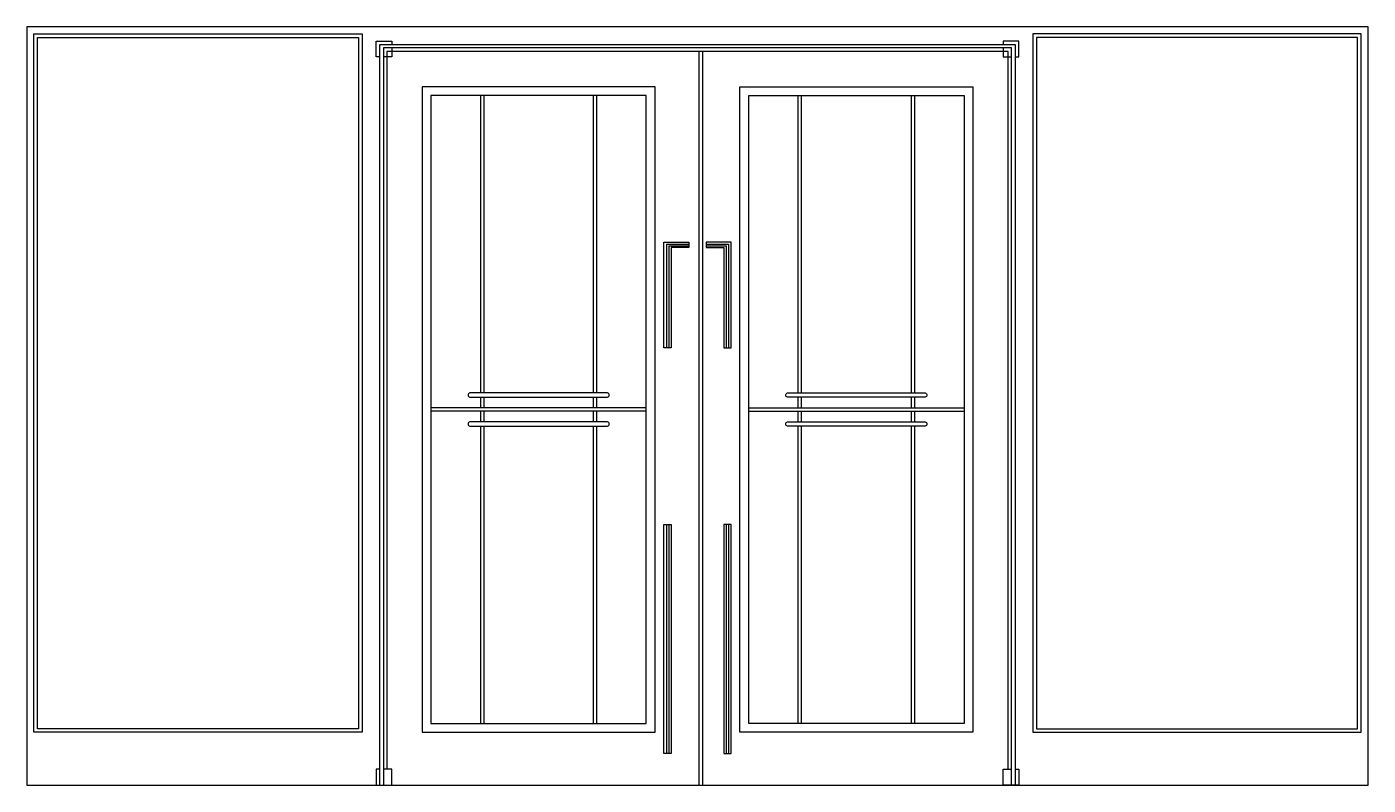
# Model space of a CAD drawing. Header units: metres. Extents: x -4623 to -823, y 0 to 2150.
import ezdxf

# ---------------------------------------------------------------- set-up
doc = ezdxf.new("R2010")
doc.units = ezdxf.units.M
for name, color, linetype in [('2', 2, 'Continuous'), ('3', 3, 'Continuous'), ('7', 7, 'Continuous'), ('BH', 3, 'Continuous')]:
    doc.layers.add(name, color=color, linetype=linetype)

msp = doc.modelspace()

# ---------------------------------------------------------------- hatches: boundary and pattern name
at = {"layer": 'BH'}
h = msp.add_hatch(dxfattribs=at)
h.set_pattern_fill('AR-RROOF', scale=900)
h.paths.add_polyline_path([(-3682.86, 2120), (-4592.86, 2120), (-4592.86, 160.06), (-3682.86, 160.06)])
h.paths.add_polyline_path([(-852.86, 2120), (-1762.86, 2120), (-1762.86, 160.06), (-852.86, 160.06)])
h = msp.add_hatch(dxfattribs=at)
h.set_pattern_fill('AR-RROOF', scale=900)
h.paths.add_polyline_path([(-3017.86, 1955), (-3327.86, 1955), (-3327.86, 1112), (-3017.86, 1112)])
h.paths.add_polyline_path([(-2867.86, 1955), (-3007.86, 1955), (-3007.86, 1112), (-2977.86, 1112, -0.79), (-2977.86, 1100), (-3007.86, 1100), (-3007.86, 1070), (-2867.86, 1070)])
h.paths.add_polyline_path([(-3337.86, 1955), (-3477.86, 1955), (-3477.86, 1070), (-3337.86, 1070), (-3337.86, 1100), (-3367.86, 1100, -0.79), (-3367.86, 1112), (-3337.86, 1112)])
h.paths.add_polyline_path([(-3337.86, 1018), (-3367.86, 1018, -0.79), (-3367.86, 1030), (-3337.86, 1030), (-3337.86, 1060), (-3477.86, 1060), (-3477.86, 175), (-3337.86, 175)])
h.paths.add_polyline_path([(-3017.86, 1018), (-3327.86, 1018), (-3327.86, 175), (-3017.86, 175)])
h.paths.add_polyline_path([(-2867.86, 1060), (-3007.86, 1060), (-3007.86, 1030), (-2977.86, 1030, -0.79), (-2977.86, 1018), (-3007.86, 1018), (-3007.86, 175), (-2867.86, 175)])
h.paths.add_polyline_path([(-3017.86, 1060), (-3327.86, 1060), (-3327.86, 1030), (-3017.86, 1030)])
h.paths.add_polyline_path([(-3017.86, 1100), (-3327.86, 1100), (-3327.86, 1070), (-3017.86, 1070)])
h.paths.add_polyline_path([(-2117.86, 1955), (-2427.86, 1955), (-2427.86, 1112), (-2117.86, 1112)])
h.paths.add_polyline_path([(-1967.86, 1955), (-2107.86, 1955), (-2107.86, 1112), (-2077.86, 1112, -0.79), (-2077.86, 1100), (-2107.86, 1100), (-2107.86, 1070), (-1967.86, 1070)])
h.paths.add_polyline_path([(-1967.86, 1060), (-2107.86, 1060), (-2107.86, 1030), (-2077.86, 1030, -0.79), (-2077.86, 1018), (-2107.86, 1018), (-2107.86, 175), (-1967.86, 175)])
h.paths.add_polyline_path([(-2117.86, 1018), (-2427.86, 1018), (-2427.86, 175), (-2117.86, 175)])
h.paths.add_polyline_path([(-2437.86, 1018), (-2467.86, 1018, -0.79), (-2467.86, 1030), (-2437.86, 1030), (-2437.86, 1060), (-2577.86, 1060), (-2577.86, 175), (-2437.86, 175)])
h.paths.add_polyline_path([(-2437.86, 1955), (-2577.86, 1955), (-2577.86, 1070), (-2437.86, 1070), (-2437.86, 1100), (-2467.86, 1100, -0.79), (-2467.86, 1112), (-2437.86, 1112)])
h.paths.add_polyline_path([(-2117.86, 1100), (-2427.86, 1100), (-2427.86, 1070), (-2117.86, 1070)])
h.paths.add_polyline_path([(-2117.86, 1060), (-2427.86, 1060), (-2427.86, 1030), (-2117.86, 1030)])

# ---------------------------------------------------------------- linework, layer by layer
for p, q in [((-1822.86, 2150), (-3622.86, 2150)), ((-2717.86, 0), (-2717.86, 2080))]:
    msp.add_line(p, q)
for points in [[(-3672.86, 2130), (-3672.86, 150.06), (-4602.86, 150.06), (-4602.86, 2130)], [(-1772.86, 2130), (-1772.86, 150.06), (-842.86, 150.06), (-842.86, 2130)], [(-2867.86, 175), (-2867.86, 1955), (-3477.86, 1955), (-3477.86, 175)], [(-2577.86, 175), (-2577.86, 1955), (-1967.86, 1955), (-1967.86, 175)]]:
    msp.add_lwpolyline(points, close=True)
for points in [[(-3622.86, 0), (-3622.86, 2100), (-1822.86, 2100), (-1822.86, 0)], [(-2842.86, 150), (-2842.86, 1980), (-3502.86, 1980), (-3502.86, 150), (-2842.86, 150)], [(-2602.86, 150), (-2602.86, 1980), (-1942.86, 1980), (-1942.86, 150), (-2602.86, 150)], [(-3502.86, 874.58), (-3502.86, 872.1)]]:
    msp.add_lwpolyline(points)
at = {"layer": '2'}
msp.add_line((-4622.86, 0), (-822.86, 0), dxfattribs=at)
at = {"layer": '3'}
for p, q in [((-2707.86, 0), (-2707.86, 2080)), ((-3337.86, 1955), (-3337.86, 1112)), ((-3327.86, 1955), (-3327.86, 1112)), ((-3017.86, 1112), (-3017.86, 1955)), ((-3007.86, 1112), (-3007.86, 1955)), ((-2437.86, 1112), (-2437.86, 1955)), ((-2427.86, 1112), (-2427.86, 1955)), ((-2117.86, 1955), (-2117.86, 1112)), ((-2107.86, 1955), (-2107.86, 1112)), ((-2810.98, 1533.96), (-2810.98, 1239.45)), ((-2810.98, 1533.96), (-2747.83, 1533.96)), ((-2804.31, 1529.26), (-2804.31, 1239.45)), ((-2804.31, 1529.26), (-2747.83, 1529.26)), ((-2697.9, 1533.96), (-2634.75, 1533.96)), ((-2697.9, 1529.26), (-2641.42, 1529.26)), ((-2641.42, 1529.26), (-2641.42, 1239.45)), ((-2634.75, 1533.96), (-2634.75, 1239.45)), ((-3337.86, 1100), (-3337.86, 1070)), ((-3327.86, 1100), (-3327.86, 1070)), ((-3017.86, 1070), (-3017.86, 1100)), ((-3007.86, 1070), (-3007.86, 1100)), ((-2437.86, 1070), (-2437.86, 1100)), ((-2427.86, 1070), (-2427.86, 1100)), ((-2117.86, 1100), (-2117.86, 1070)), ((-2107.86, 1100), (-2107.86, 1070)), ((-3337.86, 1060), (-3337.86, 1030)), ((-3327.86, 1060), (-3327.86, 1030)), ((-3017.86, 1030), (-3017.86, 1060)), ((-3007.86, 1030), (-3007.86, 1060)), ((-2437.86, 1030), (-2437.86, 1060)), ((-2427.86, 1030), (-2427.86, 1060)), ((-2117.86, 1060), (-2117.86, 1030)), ((-2107.86, 1060), (-2107.86, 1030)), ((-3337.86, 1018), (-3337.86, 175)), ((-3327.86, 1018), (-3327.86, 175)), ((-3017.86, 175), (-3017.86, 1018)), ((-3007.86, 175), (-3007.86, 1018)), ((-2437.86, 175), (-2437.86, 1018)), ((-2427.86, 175), (-2427.86, 1018)), ((-2117.86, 1018), (-2117.86, 175)), ((-2107.86, 1018), (-2107.86, 175)), ((-2810.98, 739.45), (-2810.98, 89.45)), ((-2804.31, 739.45), (-2804.31, 89.45)), ((-2641.42, 739.45), (-2641.42, 89.45)), ((-2634.75, 739.45), (-2634.75, 89.45))]:
    msp.add_line(p, q, dxfattribs=at)
for points in [[(-3682.86, 2120), (-3682.86, 160.06), (-4592.86, 160.06), (-4592.86, 2120)], [(-1762.86, 2120), (-1762.86, 160.06), (-852.86, 160.06), (-852.86, 2120)]]:
    msp.add_lwpolyline(points, close=True, dxfattribs=at)
for points in [[(-1832.86, 0), (-1832.86, 2090), (-3612.86, 2090), (-3612.86, 0)], [(-1842.86, 45), (-1842.86, 2080), (-3602.86, 2080), (-3602.86, 45)]]:
    msp.add_lwpolyline(points, dxfattribs=at)
at = {"layer": '7'}
for points in [[(-822.86, 0), (-822.86, 2150), (-4622.86, 2150), (-4622.86, 0)], [(-3622.86, 2064.54), (-3633.4, 2064.54), (-3633.4, 2109.54), (-3588.4, 2109.54), (-3588.4, 2100)], [(-3588.4, 2090), (-3588.4, 2064.54), (-3612.86, 2064.54)], [(-1822.86, 2064.54), (-1812.33, 2064.54), (-1812.33, 2109.54), (-1857.33, 2109.54), (-1857.33, 2100)], [(-1857.33, 2090), (-1857.33, 2064.54), (-1832.86, 2064.54)], [(-3622.86, 45), (-3633.4, 45), (-3633.4, 0), (-3588.4, 0), (-3588.4, 45), (-3612.86, 45)], [(-1822.86, 45), (-1812.33, 45), (-1812.33, 0), (-1857.33, 0), (-1857.33, 45), (-1832.86, 45)]]:
    msp.add_lwpolyline(points, dxfattribs=at)
for points in [[(-2817.79, 1539.45), (-2747.83, 1539.45), (-2747.83, 1524.45), (-2797.79, 1524.45), (-2797.79, 1239.45), (-2817.79, 1239.45)], [(-2627.94, 1539.45), (-2697.9, 1539.45), (-2697.9, 1524.45), (-2647.94, 1524.45), (-2647.94, 1239.45), (-2627.94, 1239.45)], [(-2817.79, 739.45), (-2797.79, 739.45), (-2797.79, 89.45), (-2817.79, 89.45)], [(-2627.94, 739.45), (-2647.94, 739.45), (-2647.94, 89.45), (-2627.94, 89.45)]]:
    msp.add_lwpolyline(points, close=True, dxfattribs=at)
at = {"layer": 'BH'}
for p, q in [((-2867.86, 1070), (-3477.86, 1070)), ((-2577.86, 1070), (-1967.86, 1070)), ((-2867.86, 1060), (-3477.86, 1060)), ((-2577.86, 1060), (-1967.86, 1060))]:
    msp.add_line(p, q, dxfattribs=at)
for points in [[(-2977.86, 1100, 0.79), (-2977.86, 1112), (-3367.86, 1112, 0.79), (-3367.86, 1100)], [(-2467.86, 1100, -0.79), (-2467.86, 1112), (-2077.86, 1112, -0.79), (-2077.86, 1100)], [(-2977.86, 1018, 0.79), (-2977.86, 1030), (-3367.86, 1030, 0.79), (-3367.86, 1018)], [(-2467.86, 1018, -0.79), (-2467.86, 1030), (-2077.86, 1030, -0.79), (-2077.86, 1018)]]:
    msp.add_lwpolyline(points, format="xyb", close=True, dxfattribs=at)

doc.saveas('drawing.dxf')
